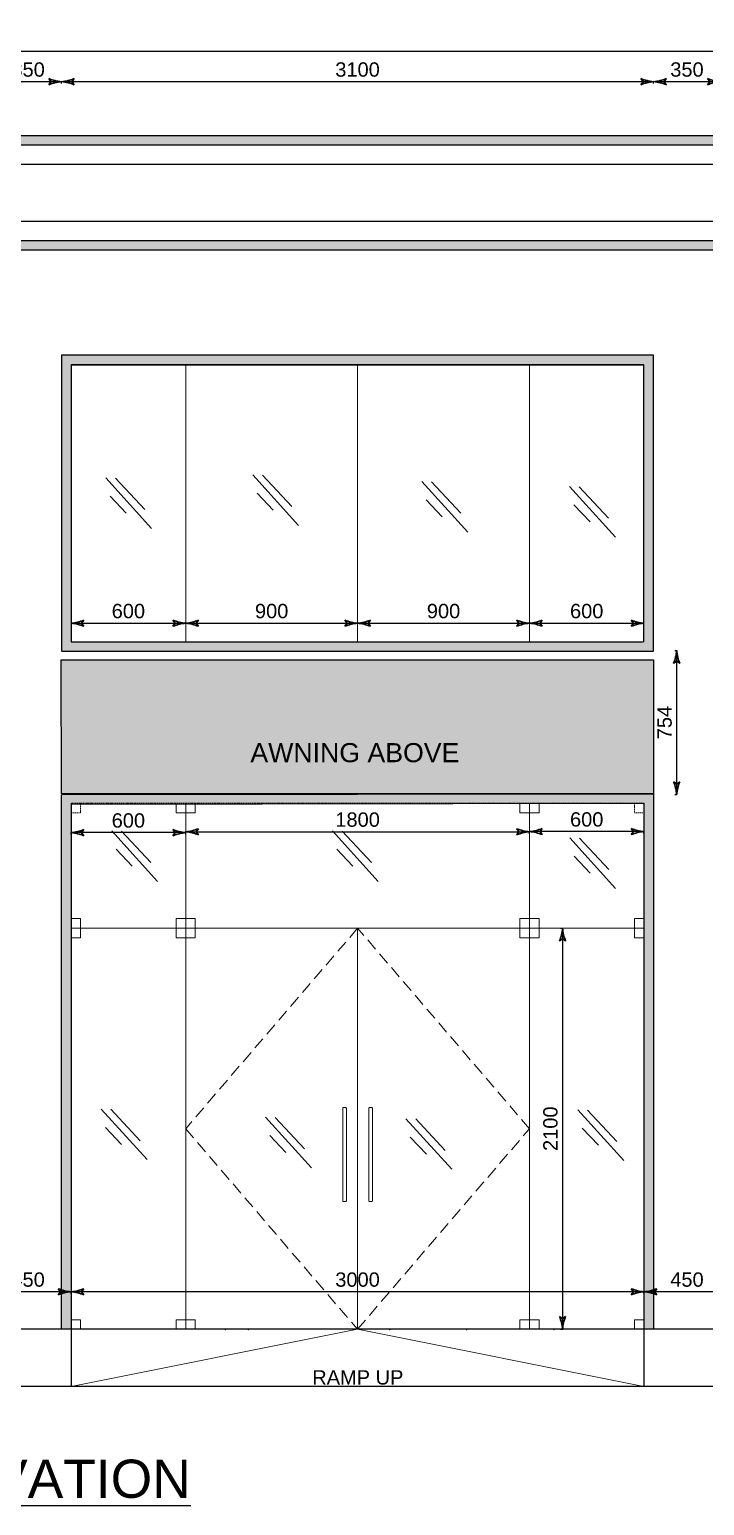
# Model space of a CAD drawing. Header units: millimetres. Extents: x 68727 to 319899, y -4876 to 265722.
# Drawn here: x 277829 to 281363, y 70307 to 78037 of the extents above; entities that cross this region are included whole.
import ezdxf

# ---------------------------------------------------------------- set-up
doc = ezdxf.new("R2010")
doc.units = ezdxf.units.MM
doc.linetypes.add('HIDDEN', pattern=[9.525, 6.35, -3.175])
for name, color, linetype, lineweight in [('DIMENTIONS', 7, 'Continuous', 25), ('HACH', 252, 'Continuous', 13), ('wall', 5, 'Continuous', 30)]:
    doc.layers.add(name, color=color, linetype=linetype, lineweight=lineweight)
for name, color, linetype in [('hatch', 9, 'Continuous'), ('POLY', 6, 'Continuous'), ('TEXT', 2, 'Continuous'), ('TEXTS', 1, 'Continuous')]:
    doc.layers.add(name, color=color, linetype=linetype)
doc.styles.add('ANNTEXT', font='romans.shx')
doc.styles.get("Standard").update_dxf_attribs({"font": 'arial.ttf'})
doc.dimstyles.new('SC-25', dxfattribs={"dimtxt": 75, "dimasz": 0.4, "dimexe": 1, "dimexo": 100, "dimgap": 25, "dimtad": 1, "dimdec": 0, "dimzin": 0, "dimdsep": 46, "dimtxsty": 'Standard', "dimblk1": 'A1', "dimblk2": 'A1', "dimsah": 1, "dimcen": 0.09, "dimdle": 3, "dimclrd": 1, "dimclre": 1, "dimclrt": 1, "dimadec": 0, "dimazin": 0, "dimtfac": 1, "dimtdec": 0, "dimtofl": 0, "dimtmove": 0, "dimatfit": 2, "dimldrblk": 'A1', "dimfxl": 10, "dimfxlon": 1, "dimtolj": 1, "dimtzin": 0, "dimarcsym": 0})

# ---------------------------------------------------------------- blocks, each defined once
blk = doc.blocks.new('A1')
at = {"layer": 'wall', "color": 1}
for p, q in [((-138, 0), (-167, 40)), ((-167, -40), (-138, 0))]:
    blk.add_line(p, q, dxfattribs=at)
for centre, start, end in [((53, 586), 248, 264.8035), ((53, -586), 95.1965, 112)]:
    blk.add_arc(centre, 589, start, end, dxfattribs=at)
blk = doc.blocks.new('*D900')
at = {"layer": 'Defpoints', "color": 0, "transparency": 16777216}
for p in [(280447.1, 73835.4), (278647.1, 73330.4), (280447.1, 73330.4)]:
    blk.add_point(p, dxfattribs=at)
at = {"layer": 'POLY', "color": 1, "lineweight": -2, "transparency": 16777216}
for p, q in [((278647.1, 73825.4), (278647.1, 73836.4)), ((278647.5, 73835.4), (280446.7, 73835.4)), ((280447.1, 73825.4), (280447.1, 73836.4))]:
    blk.add_line(p, q, dxfattribs=at)
at = {"layer": 'POLY', "color": 1, "lineweight": -2, "transparency": 16777216, "xscale": 0.4, "yscale": 0.4, "zscale": 0.4, "rotation": 180}
blk.add_blockref('A1', (278647.1, 73835.4), dxfattribs=at)
at = {"layer": 'POLY', "color": 1, "lineweight": -2, "transparency": 16777216, "xscale": 0.4, "yscale": 0.4, "zscale": 0.4}
blk.add_blockref('A1', (280447.1, 73835.4), dxfattribs=at)
at = {"layer": 'POLY', "color": 1, "transparency": 16777216, "insert": (279547.1, 73898.7), "char_height": 75, "attachment_point": 5}
blk.add_mtext('\\A1;1800', dxfattribs=at)
blk = doc.blocks.new('*D901')
at = {"layer": 'Defpoints', "color": 0, "transparency": 16777216}
for p in [(280447.1, 73330.4), (280447.1, 71230.4), (280620.3, 71230.4)]:
    blk.add_point(p, dxfattribs=at)
at = {"layer": 'POLY', "color": 1, "lineweight": -2, "transparency": 16777216}
for p, q in [((280610.3, 73330.4), (280621.3, 73330.4)), ((280620.3, 73330), (280620.3, 71230.8)), ((280610.3, 71230.4), (280621.3, 71230.4))]:
    blk.add_line(p, q, dxfattribs=at)
at = {"layer": 'POLY', "color": 1, "lineweight": -2, "transparency": 16777216, "xscale": 0.4, "yscale": 0.4, "zscale": 0.4}
for p, rotation in [((280620.3, 73330.4), 90), ((280620.3, 71230.4), 270)]:
    blk.add_blockref('A1', p, dxfattribs=dict(at, rotation=rotation))
at = {"layer": 'POLY', "color": 1, "transparency": 16777216, "insert": (280557, 72280.4), "char_height": 75, "attachment_point": 5, "rotation": 90}
blk.add_mtext('\\A1;2100', dxfattribs=at)
blk = doc.blocks.new('*D902')
at = {"layer": 'Defpoints', "color": 0, "transparency": 16777216}
for p in [(280447.1, 73836.4), (280447.1, 73330.4), (281046.8, 73330.4)]:
    blk.add_point(p, dxfattribs=at)
at = {"layer": 'POLY', "color": 1, "lineweight": -2, "transparency": 16777216}
for p, q in [((280447.1, 73826.4), (280447.1, 73837.4)), ((281046.4, 73836.4), (280447.5, 73836.4)), ((281046.8, 73826.4), (281046.8, 73837.4))]:
    blk.add_line(p, q, dxfattribs=at)
at = {"layer": 'POLY', "color": 1, "lineweight": -2, "transparency": 16777216, "xscale": 0.4, "yscale": 0.4, "zscale": 0.4, "rotation": 180}
blk.add_blockref('A1', (280447.1, 73836.4), dxfattribs=at)
at = {"layer": 'POLY', "color": 1, "lineweight": -2, "transparency": 16777216, "xscale": 0.4, "yscale": 0.4, "zscale": 0.4}
blk.add_blockref('A1', (281046.8, 73836.4), dxfattribs=at)
at = {"layer": 'POLY', "color": 1, "transparency": 16777216, "insert": (280746.9, 73899.7), "char_height": 75, "attachment_point": 5}
blk.add_mtext('\\A1;600', dxfattribs=at)
blk = doc.blocks.new('*D903')
at = {"layer": 'Defpoints', "color": 0, "transparency": 16777216}
for p in [(278046.8, 73830.9), (278046.8, 73330.4), (278647.1, 73330.4)]:
    blk.add_point(p, dxfattribs=at)
at = {"layer": 'POLY', "color": 1, "lineweight": -2, "transparency": 16777216}
for p, q in [((278046.8, 73820.9), (278046.8, 73831.9)), ((278646.7, 73830.9), (278047.2, 73830.9)), ((278647.1, 73820.9), (278647.1, 73831.9))]:
    blk.add_line(p, q, dxfattribs=at)
at = {"layer": 'POLY', "color": 1, "lineweight": -2, "transparency": 16777216, "xscale": 0.4, "yscale": 0.4, "zscale": 0.4, "rotation": 180}
blk.add_blockref('A1', (278046.8, 73830.9), dxfattribs=at)
at = {"layer": 'POLY', "color": 1, "lineweight": -2, "transparency": 16777216, "xscale": 0.4, "yscale": 0.4, "zscale": 0.4}
blk.add_blockref('A1', (278647.1, 73830.9), dxfattribs=at)
at = {"layer": 'POLY', "color": 1, "transparency": 16777216, "insert": (278346.9, 73894.2), "char_height": 75, "attachment_point": 5}
blk.add_mtext('\\A1;600', dxfattribs=at)
blk = doc.blocks.new('*D910')
at = {"layer": 'Defpoints', "color": 0, "transparency": 16777216}
for p in [(281046.8, 71426.7), (281046.8, 71230.4), (281496.8, 71230.4)]:
    blk.add_point(p, dxfattribs=at)
at = {"layer": 'DIMENTIONS', "color": 1, "lineweight": -2, "transparency": 16777216}
for p, q in [((281046.8, 71416.7), (281046.8, 71427.7)), ((281496.4, 71426.7), (281047.2, 71426.7)), ((281496.8, 71416.7), (281496.8, 71427.7))]:
    blk.add_line(p, q, dxfattribs=at)
at = {"layer": 'DIMENTIONS', "color": 1, "lineweight": -2, "transparency": 16777216, "xscale": 0.4, "yscale": 0.4, "zscale": 0.4, "rotation": 180}
blk.add_blockref('A1', (281046.8, 71426.7), dxfattribs=at)
at = {"layer": 'DIMENTIONS', "color": 1, "lineweight": -2, "transparency": 16777216, "xscale": 0.4, "yscale": 0.4, "zscale": 0.4}
blk.add_blockref('A1', (281496.8, 71426.7), dxfattribs=at)
at = {"layer": 'DIMENTIONS', "color": 1, "transparency": 16777216, "insert": (281271.8, 71490), "char_height": 75, "attachment_point": 5}
blk.add_mtext('\\A1;450', dxfattribs=at)
blk = doc.blocks.new('*D911')
at = {"layer": 'Defpoints', "color": 0, "transparency": 16777216}
for p in [(278046.8, 71426.7), (278046.8, 71230.4), (281046.8, 71230.4)]:
    blk.add_point(p, dxfattribs=at)
at = {"layer": 'DIMENTIONS', "color": 1, "lineweight": -2, "transparency": 16777216}
for p, q in [((278046.8, 71416.7), (278046.8, 71427.7)), ((281046.4, 71426.7), (278047.2, 71426.7)), ((281046.8, 71416.7), (281046.8, 71427.7))]:
    blk.add_line(p, q, dxfattribs=at)
at = {"layer": 'DIMENTIONS', "color": 1, "lineweight": -2, "transparency": 16777216, "xscale": 0.4, "yscale": 0.4, "zscale": 0.4, "rotation": 180}
blk.add_blockref('A1', (278046.8, 71426.7), dxfattribs=at)
at = {"layer": 'DIMENTIONS', "color": 1, "lineweight": -2, "transparency": 16777216, "xscale": 0.4, "yscale": 0.4, "zscale": 0.4}
blk.add_blockref('A1', (281046.8, 71426.7), dxfattribs=at)
at = {"layer": 'DIMENTIONS', "color": 1, "transparency": 16777216, "insert": (279546.8, 71490), "char_height": 75, "attachment_point": 5}
blk.add_mtext('\\A1;3000', dxfattribs=at)
blk = doc.blocks.new('*D912')
at = {"layer": 'Defpoints', "color": 0, "transparency": 16777216}
for p in [(277596.8, 71426.7), (277596.8, 71230.4), (278046.8, 71230.4)]:
    blk.add_point(p, dxfattribs=at)
at = {"layer": 'DIMENTIONS', "color": 1, "lineweight": -2, "transparency": 16777216}
for p, q in [((277596.8, 71416.7), (277596.8, 71427.7)), ((278046.4, 71426.7), (277597.2, 71426.7)), ((278046.8, 71416.7), (278046.8, 71427.7))]:
    blk.add_line(p, q, dxfattribs=at)
at = {"layer": 'DIMENTIONS', "color": 1, "lineweight": -2, "transparency": 16777216, "xscale": 0.4, "yscale": 0.4, "zscale": 0.4, "rotation": 180}
blk.add_blockref('A1', (277596.8, 71426.7), dxfattribs=at)
at = {"layer": 'DIMENTIONS', "color": 1, "lineweight": -2, "transparency": 16777216, "xscale": 0.4, "yscale": 0.4, "zscale": 0.4}
blk.add_blockref('A1', (278046.8, 71426.7), dxfattribs=at)
at = {"layer": 'DIMENTIONS', "color": 1, "transparency": 16777216, "insert": (277821.8, 71490), "char_height": 75, "attachment_point": 5}
blk.add_mtext('\\A1;450', dxfattribs=at)
blk = doc.blocks.new('*D921')
at = {"layer": 'Defpoints', "color": 0, "transparency": 16777216}
for p in [(281096.8, 77763.3), (281096.8, 76330.4), (281446.8, 76330.4)]:
    blk.add_point(p, dxfattribs=at)
at = {"layer": 'DIMENTIONS', "color": 1, "lineweight": -2, "transparency": 16777216}
for p, q in [((281096.8, 77753.3), (281096.8, 77764.3)), ((281446.4, 77763.3), (281097.2, 77763.3)), ((281446.8, 77753.3), (281446.8, 77764.3))]:
    blk.add_line(p, q, dxfattribs=at)
at = {"layer": 'DIMENTIONS', "color": 1, "lineweight": -2, "transparency": 16777216, "xscale": 0.4, "yscale": 0.4, "zscale": 0.4, "rotation": 180}
blk.add_blockref('A1', (281096.8, 77763.3), dxfattribs=at)
at = {"layer": 'DIMENTIONS', "color": 1, "lineweight": -2, "transparency": 16777216, "xscale": 0.4, "yscale": 0.4, "zscale": 0.4}
blk.add_blockref('A1', (281446.8, 77763.3), dxfattribs=at)
at = {"layer": 'DIMENTIONS', "color": 1, "transparency": 16777216, "insert": (281271.8, 77826.6), "char_height": 75, "attachment_point": 5}
blk.add_mtext('\\A1;350', dxfattribs=at)
blk = doc.blocks.new('*D922')
at = {"layer": 'Defpoints', "color": 0, "transparency": 16777216}
for p in [(277996.8, 77763.3), (277996.8, 76330.4), (281096.8, 76330.4)]:
    blk.add_point(p, dxfattribs=at)
at = {"layer": 'DIMENTIONS', "color": 1, "lineweight": -2, "transparency": 16777216}
for p, q in [((277996.8, 77753.3), (277996.8, 77764.3)), ((281096.4, 77763.3), (277997.2, 77763.3)), ((281096.8, 77753.3), (281096.8, 77764.3))]:
    blk.add_line(p, q, dxfattribs=at)
at = {"layer": 'DIMENTIONS', "color": 1, "lineweight": -2, "transparency": 16777216, "xscale": 0.4, "yscale": 0.4, "zscale": 0.4, "rotation": 180}
blk.add_blockref('A1', (277996.8, 77763.3), dxfattribs=at)
at = {"layer": 'DIMENTIONS', "color": 1, "lineweight": -2, "transparency": 16777216, "xscale": 0.4, "yscale": 0.4, "zscale": 0.4}
blk.add_blockref('A1', (281096.8, 77763.3), dxfattribs=at)
at = {"layer": 'DIMENTIONS', "color": 1, "transparency": 16777216, "insert": (279546.8, 77826.6), "char_height": 75, "attachment_point": 5}
blk.add_mtext('\\A1;3100', dxfattribs=at)
blk = doc.blocks.new('*D923')
at = {"layer": 'Defpoints', "color": 0, "transparency": 16777216}
for p in [(277646.8, 77763.3), (277646.8, 76330.4), (277996.8, 76330.4)]:
    blk.add_point(p, dxfattribs=at)
at = {"layer": 'DIMENTIONS', "color": 1, "lineweight": -2, "transparency": 16777216}
for p, q in [((277646.8, 77753.3), (277646.8, 77764.3)), ((277996.4, 77763.3), (277647.2, 77763.3)), ((277996.8, 77753.3), (277996.8, 77764.3))]:
    blk.add_line(p, q, dxfattribs=at)
at = {"layer": 'DIMENTIONS', "color": 1, "lineweight": -2, "transparency": 16777216, "xscale": 0.4, "yscale": 0.4, "zscale": 0.4, "rotation": 180}
blk.add_blockref('A1', (277646.8, 77763.3), dxfattribs=at)
at = {"layer": 'DIMENTIONS', "color": 1, "lineweight": -2, "transparency": 16777216, "xscale": 0.4, "yscale": 0.4, "zscale": 0.4}
blk.add_blockref('A1', (277996.8, 77763.3), dxfattribs=at)
at = {"layer": 'DIMENTIONS', "color": 1, "transparency": 16777216, "insert": (277821.8, 77826.6), "char_height": 75, "attachment_point": 5}
blk.add_mtext('\\A1;350', dxfattribs=at)
blk = doc.blocks.new('*D928')
at = {"layer": 'Defpoints', "color": 0, "transparency": 16777216}
for p in [(284624.4, 77924), (269698.1, 77480.4), (284624.4, 76880.4)]:
    blk.add_point(p, dxfattribs=at)
at = {"layer": 'DIMENTIONS', "color": 1, "lineweight": -2, "transparency": 16777216}
for p, q in [((269698.1, 77914), (269698.1, 77925)), ((269698.5, 77924), (284624, 77924)), ((284624.4, 77914), (284624.4, 77925))]:
    blk.add_line(p, q, dxfattribs=at)
at = {"layer": 'DIMENTIONS', "color": 1, "lineweight": -2, "transparency": 16777216, "xscale": 0.4, "yscale": 0.4, "zscale": 0.4, "rotation": 180}
blk.add_blockref('A1', (269698.1, 77924), dxfattribs=at)
at = {"layer": 'DIMENTIONS', "color": 1, "lineweight": -2, "transparency": 16777216, "xscale": 0.4, "yscale": 0.4, "zscale": 0.4}
blk.add_blockref('A1', (284624.4, 77924), dxfattribs=at)
at = {"layer": 'DIMENTIONS', "color": 1, "transparency": 16777216, "insert": (277161.3, 77987.3), "char_height": 75, "attachment_point": 5}
blk.add_mtext('\\A1;14926', dxfattribs=at)
blk = doc.blocks.new('*D943')
at = {"layer": 'Defpoints', "color": 0, "transparency": 16777216}
for p in [(278647.1, 74927.5), (278046.8, 74830.4), (278647.1, 74830.4)]:
    blk.add_point(p, dxfattribs=at)
at = {"layer": 'DIMENTIONS', "color": 1, "lineweight": -2, "transparency": 16777216}
for p, q in [((278046.8, 74927.5), (278046.8, 74928.5)), ((278047.2, 74927.5), (278646.7, 74927.5)), ((278647.1, 74927.5), (278647.1, 74928.5))]:
    blk.add_line(p, q, dxfattribs=at)
at = {"layer": 'DIMENTIONS', "color": 1, "lineweight": -2, "transparency": 16777216, "xscale": 0.4, "yscale": 0.4, "zscale": 0.4, "rotation": 180}
blk.add_blockref('A1', (278046.8, 74927.5), dxfattribs=at)
at = {"layer": 'DIMENTIONS', "color": 1, "lineweight": -2, "transparency": 16777216, "xscale": 0.4, "yscale": 0.4, "zscale": 0.4}
blk.add_blockref('A1', (278647.1, 74927.5), dxfattribs=at)
at = {"layer": 'DIMENTIONS', "color": 1, "transparency": 16777216, "insert": (278346.9, 74990.8), "char_height": 75, "attachment_point": 5}
blk.add_mtext('\\A1;600', dxfattribs=at)
blk = doc.blocks.new('*D944')
at = {"layer": 'Defpoints', "color": 0, "transparency": 16777216}
for p in [(279547.1, 74927.5), (278647.1, 74830.4), (279547.1, 74830.4)]:
    blk.add_point(p, dxfattribs=at)
at = {"layer": 'DIMENTIONS', "color": 1, "lineweight": -2, "transparency": 16777216}
for p, q in [((278647.1, 74927.5), (278647.1, 74928.5)), ((278647.5, 74927.5), (279546.7, 74927.5)), ((279547.1, 74927.5), (279547.1, 74928.5))]:
    blk.add_line(p, q, dxfattribs=at)
at = {"layer": 'DIMENTIONS', "color": 1, "lineweight": -2, "transparency": 16777216, "xscale": 0.4, "yscale": 0.4, "zscale": 0.4, "rotation": 180}
blk.add_blockref('A1', (278647.1, 74927.5), dxfattribs=at)
at = {"layer": 'DIMENTIONS', "color": 1, "lineweight": -2, "transparency": 16777216, "xscale": 0.4, "yscale": 0.4, "zscale": 0.4}
blk.add_blockref('A1', (279547.1, 74927.5), dxfattribs=at)
at = {"layer": 'DIMENTIONS', "color": 1, "transparency": 16777216, "insert": (279097.1, 74990.8), "char_height": 75, "attachment_point": 5}
blk.add_mtext('\\A1;900', dxfattribs=at)
blk = doc.blocks.new('*D945')
at = {"layer": 'Defpoints', "color": 0, "transparency": 16777216}
for p in [(280447.1, 74927.5), (279547.1, 74830.4), (280447.1, 74830.4)]:
    blk.add_point(p, dxfattribs=at)
at = {"layer": 'DIMENTIONS', "color": 1, "lineweight": -2, "transparency": 16777216}
for p, q in [((279547.1, 74927.5), (279547.1, 74928.5)), ((279547.5, 74927.5), (280446.7, 74927.5)), ((280447.1, 74927.5), (280447.1, 74928.5))]:
    blk.add_line(p, q, dxfattribs=at)
at = {"layer": 'DIMENTIONS', "color": 1, "lineweight": -2, "transparency": 16777216, "xscale": 0.4, "yscale": 0.4, "zscale": 0.4, "rotation": 180}
blk.add_blockref('A1', (279547.1, 74927.5), dxfattribs=at)
at = {"layer": 'DIMENTIONS', "color": 1, "lineweight": -2, "transparency": 16777216, "xscale": 0.4, "yscale": 0.4, "zscale": 0.4}
blk.add_blockref('A1', (280447.1, 74927.5), dxfattribs=at)
at = {"layer": 'DIMENTIONS', "color": 1, "transparency": 16777216, "insert": (279997.1, 74990.8), "char_height": 75, "attachment_point": 5}
blk.add_mtext('\\A1;900', dxfattribs=at)
blk = doc.blocks.new('*D946')
at = {"layer": 'Defpoints', "color": 0, "transparency": 16777216}
for p in [(281046.8, 74927.5), (280447.1, 74830.4), (281046.8, 74830.4)]:
    blk.add_point(p, dxfattribs=at)
at = {"layer": 'DIMENTIONS', "color": 1, "lineweight": -2, "transparency": 16777216}
for p, q in [((280447.1, 74927.5), (280447.1, 74928.5)), ((280447.5, 74927.5), (281046.4, 74927.5)), ((281046.8, 74927.5), (281046.8, 74928.5))]:
    blk.add_line(p, q, dxfattribs=at)
at = {"layer": 'DIMENTIONS', "color": 1, "lineweight": -2, "transparency": 16777216, "xscale": 0.4, "yscale": 0.4, "zscale": 0.4, "rotation": 180}
blk.add_blockref('A1', (280447.1, 74927.5), dxfattribs=at)
at = {"layer": 'DIMENTIONS', "color": 1, "lineweight": -2, "transparency": 16777216, "xscale": 0.4, "yscale": 0.4, "zscale": 0.4}
blk.add_blockref('A1', (281046.8, 74927.5), dxfattribs=at)
at = {"layer": 'DIMENTIONS', "color": 1, "transparency": 16777216, "insert": (280746.9, 74990.8), "char_height": 75, "attachment_point": 5}
blk.add_mtext('\\A1;600', dxfattribs=at)
blk = doc.blocks.new('*D996')
at = {"color": 1, "lineweight": -2, "transparency": 16777216}
for p, q in [((281208, 74784.4), (281219, 74784.4)), ((281218, 74030.8), (281218, 74784)), ((281208, 74030.4), (281219, 74030.4))]:
    blk.add_line(p, q, dxfattribs=at)
at = {"layer": 'Defpoints', "color": 0, "transparency": 16777216}
for p in [(281092.7, 74784.4), (281218, 74784.4), (281092.7, 74030.4)]:
    blk.add_point(p, dxfattribs=at)
at = {"color": 1, "lineweight": -2, "transparency": 16777216, "xscale": 0.4, "yscale": 0.4, "zscale": 0.4}
for p, rotation in [((281218, 74784.4), 90), ((281218, 74030.4), 270)]:
    blk.add_blockref('A1', p, dxfattribs=dict(at, rotation=rotation))
at = {"color": 1, "transparency": 16777216, "insert": (281154.8, 74407.4), "char_height": 75, "attachment_point": 5, "rotation": 90}
blk.add_mtext('\\A1;754', dxfattribs=at)

msp = doc.modelspace()

# ---------------------------------------------------------------- hatches: boundary and pattern name
at = {"layer": 'DIMENTIONS'}
h = msp.add_hatch(color=256, dxfattribs=at)
h.dxf.hatch_style = 1
h.set_gradient(color1=(147, 149, 152), name='INVCURVED')
h.paths.add_polyline_path([(277995.7, 74736.5), (281095.7, 74736.5), (281095.8, 74034.5), (277995.8, 74034.5)])
at = {"layer": 'HACH'}
h = msp.add_hatch(color=256, dxfattribs=at)
h.dxf.hatch_style = 1
h.paths.add_polyline_path([(286124.4, 76930.4), (269698.1, 76930.4), (269698.1, 76880.4), (286124.4, 76880.4)])
h.paths.add_polyline_path([(286124.4, 77480.4), (269698.1, 77480.4), (269698.1, 77430.4), (286124.4, 77430.4)])
h = msp.add_hatch(color=256, dxfattribs=at)
h.dxf.hatch_style = 1
h.paths.add_polyline_path([(277646.8, 76330.4), (274910.8, 76330.4), (274910.8, 74780.4), (277646.8, 74780.4)])
h.paths.add_polyline_path([(277596.8, 76280.4), (277596.8, 74830.4), (274960.8, 74830.4), (274960.8, 76280.4)], flags=16)
h.paths.add_polyline_path([(278241.3, 74977.4), (278453.6, 74977.4), (278453.6, 75132), (278241.3, 75132)], flags=9)
h.paths.add_polyline_path([(278991.3, 74976.4), (279203.6, 74976.4), (279203.6, 75131), (278991.3, 75131)], flags=9)
h.paths.add_polyline_path([(279891.1, 74977.4), (280103.4, 74977.4), (280103.4, 75132), (279891.1, 75132)], flags=9)
h.paths.add_polyline_path([(280641.3, 74977.4), (280853.6, 74977.4), (280853.6, 75132), (280641.3, 75132)], flags=9)
h = msp.add_hatch(color=256, dxfattribs=at)
h.dxf.hatch_style = 1
h.paths.add_polyline_path([(277996.8, 76330.4), (277996.8, 74784.4, 0.414214), (278000.8, 74780.4), (281092.7, 74780.4, 0.414214), (281096.8, 74784.4), (281096.8, 76330.4)])
h.paths.add_polyline_path([(278046.8, 74830.4), (281046.8, 74830.4), (281046.8, 76280.4), (278046.8, 76280.4)], flags=16)
h.paths.add_polyline_path([(280447.1, 76280.4), (280447.1, 74830.4), (278647.1, 74830.4), (278647.1, 76280.4)], flags=0)
h = msp.add_hatch(color=256, dxfattribs=at)
h.dxf.hatch_style = 1
h.paths.add_polyline_path([(277642.7, 74034.5), (274914.8, 74030.3, 0.413766), (274910.8, 74026.3), (274910.8, 71230.4), (274956.7, 71230.4), (274956.7, 73980.4, -0.414214), (274960.8, 73984.4), (277596.8, 73984.4), (277596.8, 71230.4), (277646.8, 71230.4), (277646.8, 74030.4, 0.414661)])
h.paths.add_polyline_path([(281092.7, 74034.5), (278000.8, 74030.3, 0.41382), (277996.8, 74026.3), (277996.8, 71230.4), (278046.8, 71230.4), (278046.8, 73984.4), (281046.8, 73984.4), (281046.8, 73984.4), (281046.8, 71230.4), (281096.8, 71230.4), (281096.8, 74030.4, 0.414607)])
h.paths.add_polyline_path([(284178.7, 74034.5), (281450.8, 74030.3, 0.413766), (281446.8, 74026.3), (281446.8, 71230.4), (281492.7, 71230.4), (281492.7, 73980.4, -0.414214), (281496.8, 73984.4), (284132.8, 73984.4), (284132.8, 71230.4), (284182.8, 71230.4), (284182.8, 74030.4, 0.414661)])
h.paths.add_polyline_path([(274406, 74034.4), (271152.2, 74034.4, 0.414214), (271148.1, 74030.4), (271148.1, 71230.4), (271198.1, 71230.4), (271198.1, 73984.4), (274360.1, 73984.4), (274360.1, 71230.4), (274410.1, 71230.4), (274410.1, 74030.4, 0.414214)])

# ---------------------------------------------------------------- linework, layer by layer
for p, q in [((286124.4, 77330.4), (269698.1, 77330.4)), ((286124.4, 77030.4), (269698.1, 77030.4)), ((284624.4, 71230.4), (274358.9, 71230.4))]:
    msp.add_line(p, q)
for points in [[(286124.4, 77330.4), (286124.4, 77480.4), (269698.1, 77480.4), (269698.1, 77330.4)], [(286124.4, 77030.4), (286124.4, 76880.4), (269698.1, 76880.4), (269698.1, 77030.4)], [(284624.4, 71230.4), (284624.4, 70930.4), (270598.1, 70930.4), (270598.1, 71230.4)], [(278046.8, 71230.4), (278046.8, 70930.4)], [(281046.8, 71230.4), (281046.8, 70930.4)]]:
    msp.add_lwpolyline(points)
at = {"layer": 'DIMENTIONS'}
msp.add_lwpolyline([(277995.7, 74736.5), (281095.7, 74736.5), (281095.8, 74034.5), (277995.8, 74034.5)], close=True, dxfattribs=at)
at = {"layer": 'HACH', "linetype": 'HIDDEN'}
msp.add_line((281046.8, 73984.4), (278046.8, 73984.4), dxfattribs=at)
at = {"layer": 'HACH'}
for p, q in [((278647.1, 71230.4), (278647.1, 73984.4)), ((280447.1, 71230.4), (280447.1, 73984.4)), ((279547.1, 71230.4), (279547.1, 73330.4))]:
    msp.add_line(p, q, dxfattribs=at)
for points in [[(278046.8, 76280.4), (278046.8, 74830.4), (281046.8, 74830.4), (281046.8, 76280.4)], [(278647.1, 76280.4), (278647.1, 74830.4)], [(279547.1, 76280.4), (279547.1, 74830.4)], [(280447.1, 76280.4), (280447.1, 74830.4)], [(278697.1, 73984.4), (278697.1, 73934.4), (278597.1, 73934.4), (278597.1, 73984.4)], [(280497.1, 73984.4), (280497.1, 73934.4), (280397.1, 73934.4), (280397.1, 73984.4)], [(278046.8, 73380.4), (278096.8, 73380.4), (278096.8, 73280.4), (278046.8, 73280.4)], [(281046.8, 73380.4), (280996.8, 73380.4), (280996.8, 73280.4), (281046.8, 73280.4)], [(278046.8, 73330.4), (278597.1, 73330.4), (281046.8, 73330.4)], [(278046.8, 71280.4), (278096.8, 71280.4), (278096.8, 71230.4)], [(278597.1, 71230.4), (278597.1, 71280.4), (278697.1, 71280.4), (278697.1, 71230.4)], [(280397.1, 71230.4), (280397.1, 71280.4), (280497.1, 71280.4), (280497.1, 71230.4)], [(280996.8, 71230.4), (280996.8, 71280.4), (281046.8, 71280.4)], [(278046.8, 70930.4), (279546.8, 71230.4), (281046.8, 70930.4)]]:
    msp.add_lwpolyline(points, dxfattribs=at)
at = {"layer": 'HACH', "linetype": 'HIDDEN'}
for points in [[(278046.8, 73934.4), (278096.8, 73934.4), (278096.8, 73984.4)], [(278046.8, 73984.4), (278046.8, 71230.4)], [(280996.8, 73984.4), (280996.8, 73934.4), (281046.8, 73934.4)], [(281046.8, 73984.4), (281046.8, 71230.4)]]:
    msp.add_lwpolyline(points, dxfattribs=at)
at = {"layer": 'HACH'}
for points in [[(278597.1, 73380.4), (278697.1, 73380.4), (278697.1, 73280.4), (278597.1, 73280.4)], [(280397.1, 73380.4), (280497.1, 73380.4), (280497.1, 73280.4), (280397.1, 73280.4)]]:
    msp.add_lwpolyline(points, close=True, dxfattribs=at)
at = {"layer": 'HACH', "linetype": 'HIDDEN', "ltscale": 10}
for points in [[(279547.1, 73330.4), (278647.1, 72280.4), (279546.8, 71230.4)], [(279546.8, 71230.4), (280447.1, 72280.4), (279547.1, 73330.4)]]:
    msp.add_lwpolyline(points, dxfattribs=at)
at = {"layer": 'HACH'}
for points in [[(279478.8, 72391.1), (279473.2, 72391.1, 0.414214), (279469.1, 72387), (279469.1, 72145.1)], [(279478.8, 72391.1), (279484.3, 72391.1, -0.414214), (279488.4, 72387), (279488.4, 72145.1)], [(279615.5, 72391.1), (279609.9, 72391.1, 0.414214), (279605.8, 72387), (279605.8, 72145.1)], [(279615.5, 72391.1), (279621, 72391.1, -0.414214), (279625.1, 72387), (279625.1, 72145.1)], [(279478.8, 71899.2), (279473.2, 71899.2, -0.414214), (279469.1, 71903.2), (279469.1, 72145.1)], [(279478.8, 71899.2), (279484.3, 71899.2, 0.414214), (279488.4, 71903.2), (279488.4, 72145.1)], [(279615.5, 71899.2), (279609.9, 71899.2, -0.414214), (279605.8, 71903.2), (279605.8, 72145.1)], [(279615.5, 71899.2), (279621, 71899.2, 0.414214), (279625.1, 71903.2), (279625.1, 72145.1)]]:
    msp.add_lwpolyline(points, format="xyb", dxfattribs=at)
at = {"layer": 'hatch'}
for points in [[(278228.5, 75688.9), (278468.7, 75424.3)], [(278279.6, 75687.7), (278433, 75523.5)], [(278998.2, 75704.3), (279238.5, 75439.7)], [(279049.4, 75703.1), (279202.7, 75538.9)], [(279883.4, 75669.7), (280123.6, 75405.1)], [(279934.6, 75668.4), (280087.9, 75504.3)], [(278250.8, 75593.3), (278335.8, 75504)], [(279020.5, 75608.7), (279105.6, 75519.4)], [(280657, 75642.8), (280897.2, 75378.2)], [(280708.1, 75641.5), (280861.5, 75477.4)], [(279905.7, 75574.1), (279990.8, 75484.8)], [(280679.3, 75547.1), (280764.4, 75457.9)], [(278260, 73840.3), (278500.2, 73575.7)], [(278311.1, 73839), (278464.5, 73674.9)], [(279415.4, 73840.3), (279655.6, 73575.7)], [(279466.5, 73839), (279619.9, 73674.9)], [(278282.3, 73744.6), (278367.3, 73655.4)], [(279437.7, 73744.6), (279522.8, 73655.4)], [(280658.2, 73803.3), (280898.4, 73538.7)], [(280709.3, 73802.1), (280862.7, 73637.9)], [(280680.5, 73707.7), (280765.5, 73618.4)], [(278204.2, 72383.2), (278444.5, 72118.6)], [(278255.4, 72382), (278408.8, 72217.8)], [(280700.7, 72379.3), (280940.9, 72114.7)], [(280751.8, 72378), (280905.2, 72213.9)], [(278226.6, 72287.6), (278311.6, 72198.3)], [(279064.6, 72340.4), (279304.9, 72075.8)], [(279115.8, 72339.1), (279269.2, 72175)], [(279800.5, 72332.6), (280040.7, 72068)], [(279851.6, 72331.4), (280005, 72167.2)], [(280723, 72283.6), (280808, 72194.4)], [(279087, 72244.8), (279172, 72155.5)], [(279822.8, 72237), (279907.8, 72147.7)]]:
    msp.add_lwpolyline(points, dxfattribs=at)
at = {"layer": 'POLY'}
for p, q in [((286124.4, 77430.4), (269698.1, 77430.4)), ((286124.4, 76930.4), (269698.1, 76930.4)), ((278046.8, 73984.4), (278046.8, 71230.4)), ((281046.8, 73984.4), (281046.8, 71230.4))]:
    msp.add_line(p, q, dxfattribs=at)
msp.add_lwpolyline([(277996.8, 76330.4), (277996.8, 74784.4, 0.414214), (278000.8, 74780.4), (281092.7, 74780.4, 0.414214), (281096.8, 74784.4), (281096.8, 76330.4)], format="xyb", close=True, dxfattribs=at)
for points in [[(278046.8, 76280.4), (281046.8, 76280.4)], [(281046.8, 74830.4), (281046.8, 76280.4), (278046.8, 76280.4), (278046.8, 74830.4)], [(278046.8, 74830.4), (281040.7, 74830.4)], [(278046.8, 73980.4), (281046.8, 73984.4)]]:
    msp.add_lwpolyline(points, dxfattribs=at)
msp.add_lwpolyline([(277996.8, 71230.4), (277996.8, 74026.3, -0.41382), (278000.8, 74030.3), (281092.7, 74034.5, -0.414607), (281096.8, 74030.4), (281096.8, 71230.4)], format="xyb", dxfattribs=at)
at = {"layer": 'wall', "color": 11, "true_color": 0xf27172}
for p in [(278853.9, 71230.4), (278975.7, 71230.4), (279714.9, 71230.4), (280118.6, 71230.4), (280576, 71230.4)]:
    msp.add_point(p, dxfattribs=at)

# ---------------------------------------------------------------- texts
at = {"layer": 'TEXT', "color": 6, "insert": (277284, 70446.1), "char_height": 200, "width": 5903.896, "attachment_point": 5, "style": 'ANNTEXT'}
msp.add_mtext('\\pxqc;{\\fArial|b0|i0|c0|p34;\\L\\C4;FACADE ELEVATION}', dxfattribs=at)
at = {"layer": 'TEXTS', "linetype": 'Continuous', "lineweight": 25, "attachment_point": 1, "rotation": 360}
for s, insert, char_height in [('AWNING ABOVE', (278985.8, 74299.7), 100), ('RAMP UP ', (279309.6, 71015.8), 75)]:
    msp.add_mtext_dynamic_manual_height_columns(s, width=2367.454, gutter_width=12.5, heights=[0], dxfattribs=dict(at, insert=insert, char_height=char_height))

# ---------------------------------------------------------------- dimensions: what is measured, and where the dimension line sits
dim = msp.add_linear_dim(base=(281218, 74784.4), p1=(281092.7, 74030.4), p2=(281092.7, 74784.4), angle=90, dimstyle='SC-25')
dim.commit()
dim.dimension.update_dxf_attribs({"geometry": '*D996', "text_midpoint": (281154.8, 74407.4)})
at = {"layer": 'DIMENTIONS'}
for base, p1, p2, picture, middle in [((284624.4, 77924), (269698.1, 77480.4), (284624.4, 76880.4), '*D928', (277161.3, 77987.3)), ((278647.1, 74927.5), (278046.8, 74830.4), (278647.1, 74830.4), '*D943', (278346.9, 74990.8))]:
    dim = msp.add_linear_dim(base=base, p1=p1, p2=p2, dimstyle='SC-25', dxfattribs=at)
    dim.commit()
    dim.dimension.update_dxf_attribs({"geometry": picture, "text_midpoint": middle})
for base, p1, p2, picture, middle in [((277646.8, 77763.3), (277996.8, 76330.4), (277646.8, 76330.4), '*D923', (277821.8, 77826.6)), ((277996.8, 77763.3), (281096.8, 76330.4), (277996.8, 76330.4), '*D922', (279546.8, 77826.6)), ((281096.8, 77763.3), (281446.8, 76330.4), (281096.8, 76330.4), '*D921', (281271.8, 77826.6)), ((279547.1, 74927.5), (278647.1, 74830.4), (279547.1, 74830.4), '*D944', (279097.1, 74990.8)), ((280447.1, 74927.5), (279547.1, 74830.4), (280447.1, 74830.4), '*D945', (279997.1, 74990.8)), ((281046.8, 74927.5), (280447.1, 74830.4), (281046.8, 74830.4), '*D946', (280746.9, 74990.8)), ((277596.8, 71426.7), (278046.8, 71230.4), (277596.8, 71230.4), '*D912', (277821.8, 71490)), ((278046.8, 71426.7), (281046.8, 71230.4), (278046.8, 71230.4), '*D911', (279546.8, 71490)), ((281046.8, 71426.7), (281496.8, 71230.4), (281046.8, 71230.4), '*D910', (281271.8, 71490))]:
    dim = msp.add_linear_dim(base=base, p1=p1, p2=p2, dimstyle='SC-25', override={"dimtmove": 1}, dxfattribs=at)
    dim.commit()
    dim.dimension.update_dxf_attribs({"geometry": picture, "text_midpoint": middle})
at = {"layer": 'POLY'}
for base, p1, p2, picture, middle in [((278046.8, 73830.9), (278647.1, 73330.4), (278046.8, 73330.4), '*D903', (278346.9, 73894.2)), ((280447.1, 73835.4), (278647.1, 73330.4), (280447.1, 73330.4), '*D900', (279547.1, 73898.7)), ((280447.1, 73836.4), (281046.8, 73330.4), (280447.1, 73330.4), '*D902', (280746.9, 73899.7))]:
    dim = msp.add_linear_dim(base=base, p1=p1, p2=p2, dimstyle='SC-25', dxfattribs=at)
    dim.commit()
    dim.dimension.update_dxf_attribs({"geometry": picture, "text_midpoint": middle})
dim = msp.add_linear_dim(base=(280620.3, 71230.4), p1=(280447.1, 73330.4), p2=(280447.1, 71230.4), angle=90, dimstyle='SC-25', dxfattribs=at)
dim.commit()
dim.dimension.update_dxf_attribs({"geometry": '*D901', "text_midpoint": (280557, 72280.4)})

doc.saveas('drawing.dxf')
